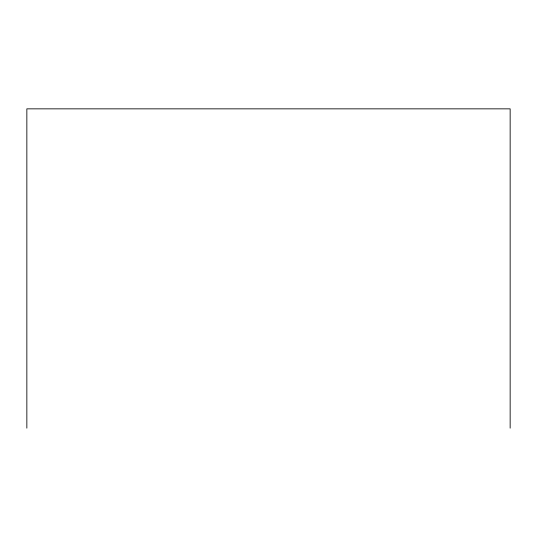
<?xml version="1.0" encoding="UTF-8"?>
<svg xmlns="http://www.w3.org/2000/svg" width="537" height="537" viewBox="0 0 537 537"><rect width="100%" height="100%" fill="white"/><g stroke="black" fill="none" stroke-linecap="round" stroke-linejoin="round"><path stroke-width="0.81" d="M510.15 428.15L510.15 108.85L26.85 108.85L26.85 428.15"/></g></svg>
